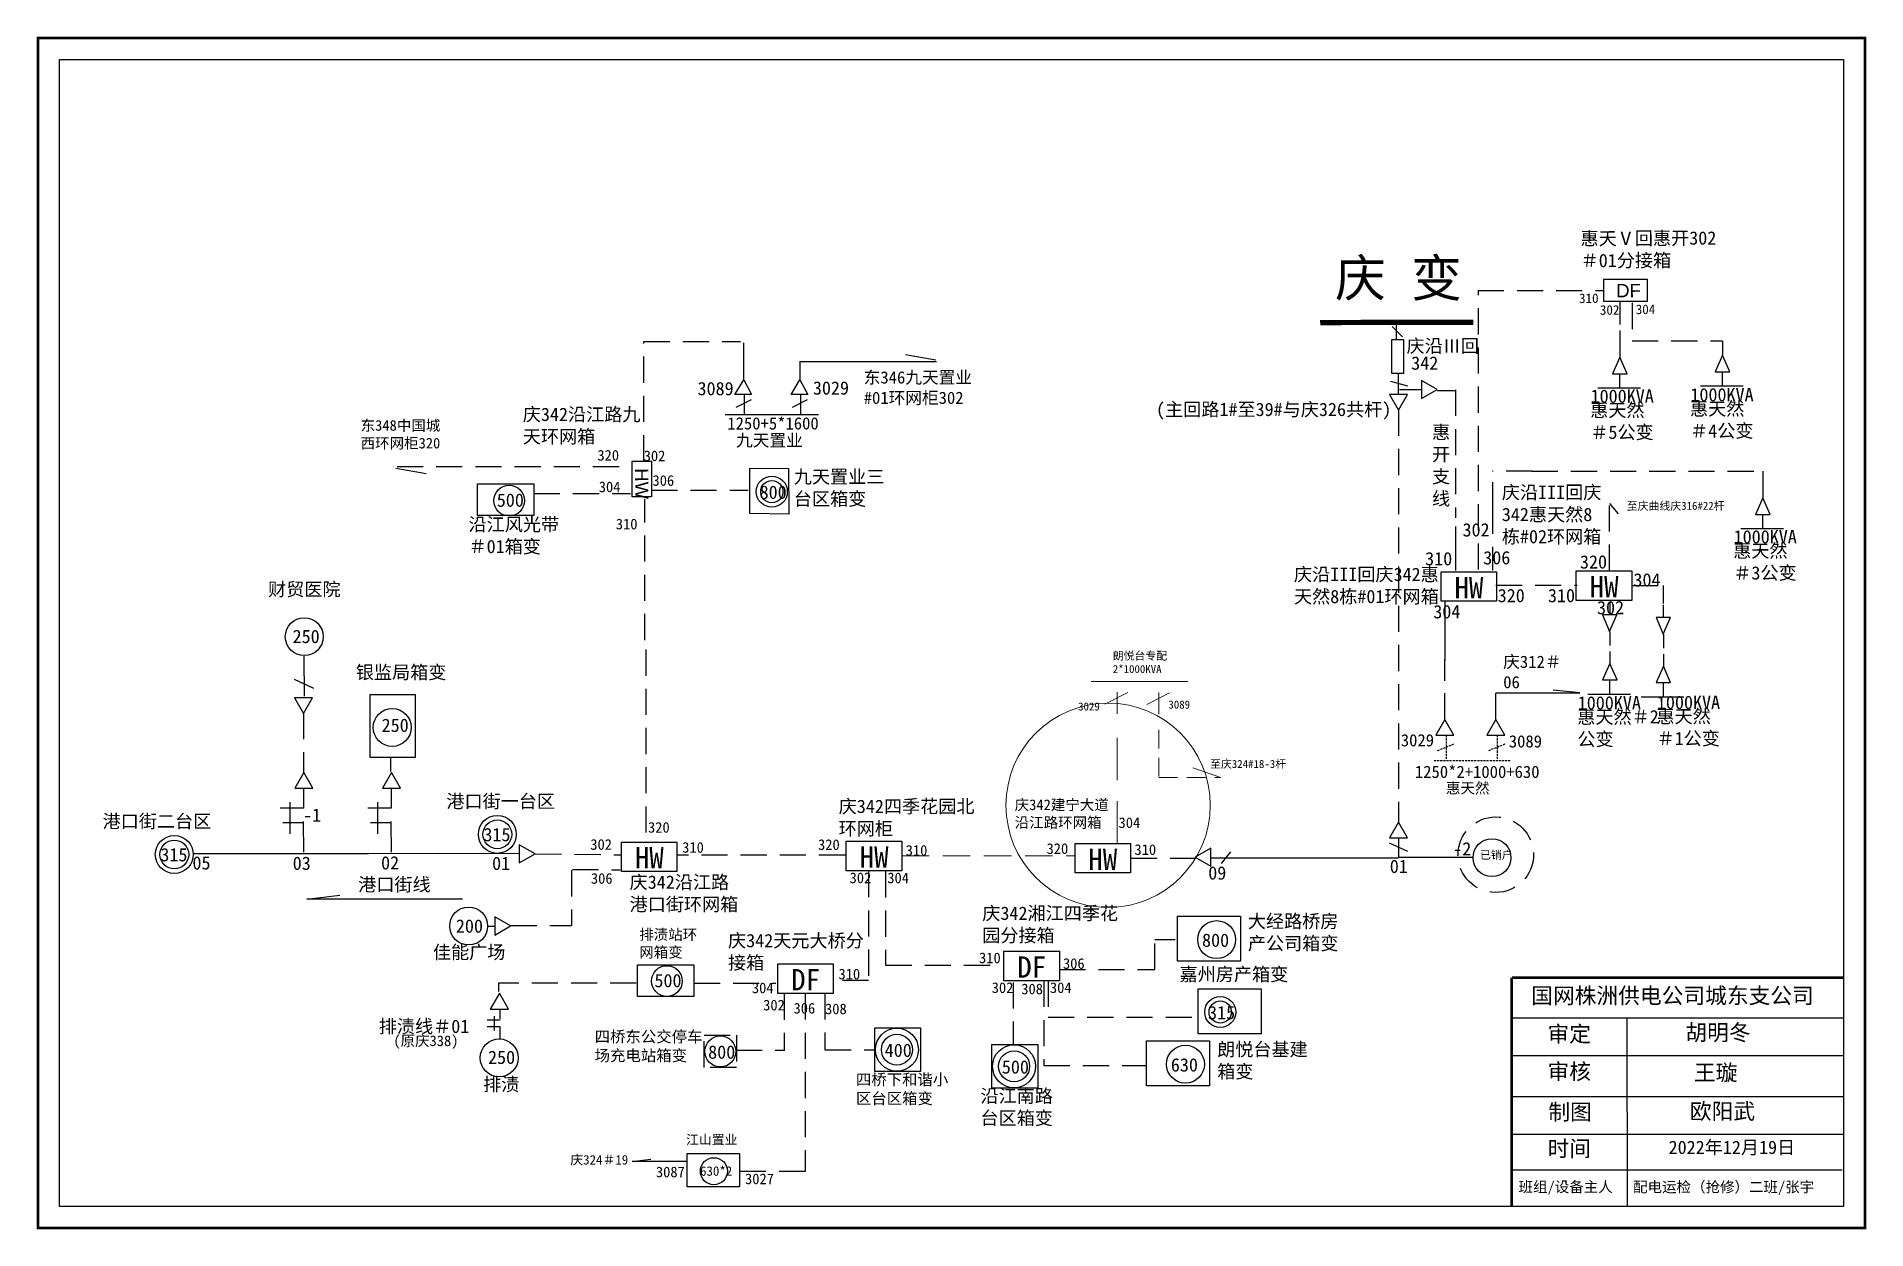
# Model space of a CAD drawing. Extents: x 0 to 344, y 0 to 224.
import ezdxf

# ---------------------------------------------------------------- set-up
doc = ezdxf.new("R2010")
doc.units = 0
doc.header["$LTSCALE"] = 0.774411
for name, pattern in [('ACAD_ISO02W100', [15, 12, -3]), ('DASHED2', [9.525, 6.35, -3.175]), ('HIDDEN', [0.375, 0.25, -0.125])]:
    doc.linetypes.add(name, pattern=pattern)
doc.layers.get('0').update_dxf_attribs({"linetype": 'CONTINUOUS'})
doc.layers.add('0-RefEdit0', color=7, linetype='CONTINUOUS')
doc.layers.add('Layer2', color=1, linetype='CONTINUOUS')
doc.styles.get("Standard").update_dxf_attribs({"font": '', "height": 2.5})
doc.styles.add('仿宋_txtstyle_1.50_0_0', font='simsun.ttc', dxfattribs={"height": 1.5})
doc.styles.add('仿宋_txtstyle_150.00_0_0150', font='simsun.ttc', dxfattribs={"height": 150})
doc.styles.add('仿宋_txtstyle_2.00_0_0', font='simsun.ttc', dxfattribs={"height": 2})
doc.styles.add('仿宋_txtstyle_2.50_0_0', font='simsun.ttc', dxfattribs={"height": 2.5})
doc.styles.add('仿宋_txtstyle_200.00_0_0200', font='simsun.ttc', dxfattribs={"height": 200})
doc.styles.add('仿宋_txtstyle_3.00_0_0', font='simsun.ttc', dxfattribs={"height": 3})
doc.styles.add('字体', font='simkai_0.ttf', dxfattribs={"height": 2.5})
doc.styles.get('Standard').set_extended_font_data('SimSun')

# ---------------------------------------------------------------- blocks, each defined once
blk = doc.blocks.new('A$C65566922')
at = {"color": 7, "linetype": 'Continuous', "insert": (0.31, 3.05), "char_height": 2.5, "width": 4.7011, "attachment_point": 1}
blk.add_mtext('315', dxfattribs=at)

msp = doc.modelspace()

# ---------------------------------------------------------------- linework, layer by layer
at = {"linetype": 'DASHED2'}
for p, q in [((270.86, 176.59), (294.46, 176.59)), ((271, 124.08), (271, 176.47)), ((299.91, 174.26), (299.91, 167.12)), ((299.91, 167.12), (316.93, 167.12)), ((266.63, 157.9), (266.63, 133.78)), ((255.91, 154.14), (255.91, 76.54)), ((281.1, 142.56), (273.61, 142.56)), ((273.68, 135.6), (273.68, 142.57)), ((281.01, 142.57), (324.47, 142.57)), ((273.61, 135.71), (273.61, 123.93)), ((295.62, 123.84), (295.62, 136.53)), ((295.62, 136.53), (297.28, 134.59)), ((274.28, 121.11), (289.55, 121.11)), ((299.88, 121.1), (305.77, 121.1)), ((305.77, 121.1), (305.77, 117.67)), ((49.79, 97.07), (49.79, 85.76))]:
    msp.add_line(p, q, dxfattribs=at)
at = {"linetype": 'Continuous'}
for p, q in [((256.7, 167.84), (254.72, 169.82)), ((143.24, 163.25), (168.96, 163.25)), ((168.8, 163.45), (163.13, 164.49)), ((260.22, 157.89), (256.09, 157.89)), ((263.28, 157.8), (266.66, 157.8)), ((72.87, 142.07), (67.19, 143.11)), ((266.63, 132.17), (266.63, 123.92)), ((48, 103.42), (51.69, 101.77)), ((66.25, 86.09), (66.25, 88.72)), ((49.79, 82.85), (49.79, 79.17)), ((66.29, 82.85), (66.29, 79.17)), ((47.26, 74.33), (47.26, 80.32)), ((63.76, 74.33), (63.76, 80.32)), ((49.79, 79.17), (45.41, 79.17)), ((49.79, 76.4), (45.87, 76.4)), ((66.29, 79.17), (61.91, 79.17)), ((66.29, 76.4), (62.37, 76.4)), ((254.2, 72.65), (257.62, 71.05)), ((255.91, 73.59), (255.91, 69.92)), ((62.02, 70.6), (29, 70.6)), ((269.94, 69.91), (255.84, 69.9)), ((84.45, 56.97), (85.77, 56.97)), ((277.28, 39.74), (339.65, 39.74)), ((298.93, 39.74), (298.95, 4.2)), ((277.28, 32.64), (339.65, 32.64)), ((277.28, 24.89), (339.65, 24.89)), ((277.28, 17.79), (339.65, 17.79)), ((277.09, 11.14), (339.45, 11.14))]:
    msp.add_line(p, q, dxfattribs=at)
at = {"linetype": 'ACAD_ISO02W100'}
msp.add_line((255.56, 167.34), (255.56, 170.43), dxfattribs=at)
at = {"color": 7, "linetype": 'DASHED2'}
for p, q in [((113.83, 144.47), (113.83, 167)), ((113.83, 167), (132.06, 166.98)), ((67.39, 143.49), (111.3, 143.48)), ((93.14, 138.4), (111.37, 138.39)), ((115.27, 139.02), (133.5, 139.01)), ((114.05, 110.81), (114.05, 137.31)), ((114.23, 109.01), (114.23, 72.8)), ((93.44, 70.57), (109.65, 70.38)), ((100.42, 67.61), (109.37, 67.59)), ((88.81, 57.1), (100.26, 57.09))]:
    msp.add_line(p, q, dxfattribs=at)
at = {"color": 0, "linetype": 'Continuous'}
for p, q in [((297.61, 164.04), (296.23, 160.93)), ((298.96, 160.93), (297.61, 164.04)), ((316.94, 164.4), (315.56, 161.3)), ((318.29, 161.29), (316.94, 164.4)), ((131.01, 157.02), (132.65, 159.75)), ((132.65, 159.75), (134.14, 157.01)), ((141.6, 157.02), (143.24, 159.75)), ((143.24, 159.75), (144.73, 157.01)), ((257.66, 158.61), (254.5, 159.49)), ((255.92, 156.98), (255.92, 160.91)), ((296.23, 160.93), (298.96, 160.93)), ((315.56, 161.3), (318.29, 161.29)), ((134.11, 157.03), (131.01, 157.02)), ((144.7, 157.03), (141.6, 157.02)), ((324.54, 137.57), (323.15, 134.46)), ((323.15, 134.46), (325.89, 134.46)), ((325.89, 134.46), (324.54, 137.57)), ((294.33, 115.53), (295.68, 112.42)), ((297.06, 115.53), (294.33, 115.53)), ((295.68, 112.42), (297.06, 115.53)), ((304.42, 115.03), (305.76, 111.92)), ((307.15, 115.03), (304.42, 115.03)), ((305.76, 111.92), (307.15, 115.03)), ((264.58, 107.14), (264.58, 103.15)), ((295.73, 106.41), (294.35, 103.3)), ((297.08, 103.3), (295.73, 106.41)), ((305.81, 105.91), (304.43, 102.8)), ((307.16, 102.8), (305.81, 105.91)), ((264.58, 100.82), (264.58, 95.87)), ((274.2, 100.82), (274.2, 95.87)), ((294.35, 103.3), (297.08, 103.3)), ((304.43, 102.8), (307.16, 102.8)), ((224.27, 70.93), (222.53, 68.76)), ((50.42, 62.05), (56.64, 62.8)), ((79.71, 62.05), (50.42, 62.05)), ((84.35, 39.33), (86.82, 39.33)), ((86.82, 38.03), (84.35, 38.03)), ((85.65, 40.04), (85.65, 37.31)), ((86.72, 41.28), (86.72, 39.52)), ((111.64, 12.7), (115.18, 13.11)), ((122.04, 12.7), (111.64, 12.7))]:
    msp.add_line(p, q, dxfattribs=at)
at = {"color": 0, "linetype": 'DASHED2'}
for p, q in [((134.04, 156.02), (131.18, 154.59)), ((132.74, 157.07), (132.74, 153.29)), ((144.63, 156.02), (141.77, 154.59)), ((143.33, 157.07), (143.33, 153.29)), ((151.74, 70.3), (120.08, 70.3)), ((205.56, 69.78), (217.77, 69.78)), ((100.26, 67.49), (100.26, 57.09)), ((156.18, 67.31), (156.18, 46.74)), ((159.37, 67.28), (159.37, 49.63)), ((210.04, 48.79), (210.04, 54.46)), ((210.04, 54.46), (213.86, 54.46)), ((159.37, 49.63), (181.49, 49.63)), ((192.06, 48.79), (210.04, 48.79)), ((112.44, 46.23), (86.47, 46.23)), ((86.47, 46.23), (86.47, 44.65)), ((123.29, 46.26), (138.69, 46.26)), ((156.18, 46.74), (149.7, 46.74)), ((183.4, 46.39), (183.4, 34.68)), ((189.14, 46.67), (189.14, 30.77)), ((189.97, 46.7), (189.97, 39.86)), ((140.26, 44.26), (140.26, 33.63)), ((144.23, 44.29), (144.23, 10.81)), ((147.95, 44.3), (147.95, 33.67)), ((86.76, 38.01), (86.76, 35.67)), ((189.97, 39.86), (218.04, 39.86)), ((131.21, 33.61), (140.4, 33.61)), ((147.96, 33.69), (157.15, 33.69)), ((189.14, 30.77), (208.36, 30.77)), ((144.23, 10.81), (131.8, 10.81))]:
    msp.add_line(p, q, dxfattribs=at)
for p, q in [((264.63, 118.03), (264.63, 106.94)), ((49.75, 85.7), (49.75, 85.7)), ((66.25, 85.7), (66.25, 85.7)), ((49.75, 76.69), (49.79, 70.91)), ((66.25, 76.69), (66.29, 70.91)), ((75.32, 70.6), (62.02, 70.62)), ((90.43, 70.61), (75.32, 70.6))]:
    msp.add_line(p, q)
at = {"color": 7}
for p, q in [((49.82, 107.79), (49.91, 100.24)), ((49.75, 74.12), (49.75, 74.12)), ((66.25, 74.12), (66.25, 74.12))]:
    msp.add_line(p, q, dxfattribs=at)
at = {"color": 7, "linetype": 'Continuous', "lineweight": 0, "ltscale": 0.833215}
msp.add_line((198.1, 102.99), (216.25, 102.99), dxfattribs=at)
at = {"color": 7, "linetype": 'Continuous', "lineweight": 0, "ltscale": 0.257165}
for p, q in [((200.67, 98.77), (204.96, 100.93)), ((208.53, 98.69), (212.83, 100.85))]:
    msp.add_line(p, q, dxfattribs=at)
at = {"color": 7, "linetype": 'DASHED2', "lineweight": 0, "ltscale": 0.833215}
for p, q in [((202.95, 96.91), (202.95, 102.94)), ((210.81, 96.83), (210.81, 102.86))]:
    msp.add_line(p, q, dxfattribs=at)
at = {"color": 7, "linetype": 'DASHED2', "lineweight": 0, "ltscale": 1.61977}
msp.add_line((202.94, 72.52), (202.94, 94.22), dxfattribs=at)
at = {"color": 7, "linetype": 'DASHED2', "lineweight": 0, "ltscale": 0.714347}
for p, q in [((210.81, 93.91), (210.81, 84.93)), ((210.81, 84.93), (222.47, 84.93))]:
    msp.add_line(p, q, dxfattribs=at)
at = {"color": 0, "linetype": 'HIDDEN', "ltscale": 2}
for p, q in [((263.3, 90.03), (266.5, 91.31)), ((264.9, 92.9), (264.9, 88.27)), ((272.92, 90.03), (276.12, 91.31)), ((274.52, 92.9), (274.52, 88.27)), ((262.64, 88.14), (277.02, 88.14))]:
    msp.add_line(p, q, dxfattribs=at)
at = {"color": 7, "linetype": 'Continuous', "lineweight": 0, "ltscale": 0.714347}
msp.add_line((222.47, 84.93), (217.18, 86.79), dxfattribs=at)
at = {"color": 7, "linetype": 'DASHED2', "lineweight": 0, "ltscale": 1.049611}
msp.add_line((162.4, 70.17), (195.03, 70.17), dxfattribs=at)
at = {"linetype": 'Continuous', "const_width": 0.5}
msp.add_lwpolyline([(-0.21, 224.12), (343.76, 224.12), (343.76, 0.15), (-0.21, 0.15)], close=True, dxfattribs=at)
at = {"linetype": 'Continuous'}
for points in [[(3.83, 220.07), (339.72, 220.07), (339.72, 4.2), (3.83, 4.2)], [(111.63, 144.48), (115.27, 144.48), (115.27, 137.76), (111.63, 137.76)], [(82.54, 140.23), (93.14, 140.23), (93.14, 134.27), (82.54, 134.27)], [(62.34, 88.72), (62.34, 100.57), (70.82, 100.57), (70.82, 88.72)]]:
    msp.add_lwpolyline(points, close=True, dxfattribs=at)
for points, const_width in [([(270.01, 170.59), (241.18, 170.56)], 1), ([(277.24, 47.25), (277.21, 4.2)], 0.5), ([(277.28, 47.25), (339.65, 47.25)], 0.5)]:
    msp.add_lwpolyline(points, dxfattribs=dict(at, const_width=const_width))
at = {"linetype": 'ACAD_ISO02W100'}
msp.add_lwpolyline([(256.89, 160.94), (254.68, 160.94), (254.68, 167.34), (256.89, 167.34)], close=True, dxfattribs=at)
for points in [[(263.21, 157.95), (260.26, 159.65), (260.26, 156.24)], [(255.93, 154.05), (257.64, 157), (254.23, 157)], [(49.79, 97.01), (51.49, 99.96), (48.08, 99.96)], [(49.84, 85.86), (48.13, 82.91), (51.55, 82.91)], [(66.34, 85.86), (64.64, 82.91), (68.05, 82.91)], [(255.92, 76.56), (254.21, 73.6), (257.62, 73.6)], [(93.37, 70.6), (90.41, 72.3), (90.41, 68.89)], [(88.73, 57.01), (85.78, 58.71), (85.78, 55.3)], [(157.34, 37.82), (165.95, 37.82), (165.95, 29.62), (157.34, 29.62)], [(179.38, 34.69), (188, 34.69), (188, 26.49), (179.38, 26.49)]]:
    msp.add_lwpolyline(points, close=True)
at = {"color": 0, "linetype": 'Continuous'}
for points in [[(133.79, 143.13), (141.1, 143.08), (141.15, 134.51), (133.79, 134.65)], [(214.35, 58.82), (226.2, 58.82), (226.2, 50.35), (214.35, 50.35)], [(112.68, 49.67), (123.28, 49.67), (123.28, 43.71), (112.68, 43.71)], [(218.21, 45.2), (230.06, 45.2), (230.06, 36.73), (218.21, 36.73)], [(208.49, 35.37), (220.34, 35.37), (220.34, 26.89), (208.49, 26.89)], [(122, 14.16), (131.89, 14.16), (131.89, 7.91), (122, 7.91)]]:
    msp.add_lwpolyline(points, close=True, dxfattribs=at)
at = {"color": 0}
for points in [[(263.94, 123.64), (274.37, 123.64), (274.37, 118.1), (263.94, 118.1)], [(289.4, 123.82), (299.83, 123.82), (299.83, 118.27), (289.4, 118.27)], [(264.64, 95.84), (262.94, 92.88), (266.35, 92.88)], [(274.26, 95.84), (272.55, 92.88), (275.97, 92.88)], [(109.65, 72.8), (120.08, 72.8), (120.08, 67.25), (109.65, 67.25)], [(151.97, 72.94), (162.4, 72.94), (162.4, 67.4), (151.97, 67.4)], [(195.03, 72.52), (205.46, 72.52), (205.46, 66.97), (195.03, 66.97)], [(217.63, 69.94), (220.58, 68.24), (220.58, 71.65)], [(181.65, 52.23), (192.08, 52.23), (192.08, 46.68), (181.65, 46.68)], [(139.08, 49.86), (149.51, 49.86), (149.51, 44.31), (139.08, 44.31)], [(86.66, 44.36), (84.93, 41.36), (88.39, 41.36)]]:
    msp.add_lwpolyline(points, close=True, dxfattribs=at)
at = {"color": 0, "linetype": 'DASHED2'}
msp.add_lwpolyline([(125.22, 36.43), (131.27, 36.43), (131.27, 30.38), (125.22, 30.38)], close=True, dxfattribs=at)
at = {"color": 0, "linetype": 'Continuous'}
for centre, radius in [((137.95, 138.73), 2.92), ((137.95, 138.73), 2.1), ((221.69, 54.43), 3.57), ((118.19, 46.64), 2.89), ((222.37, 40.81), 2.92), ((222.37, 40.81), 2.1), ((86.63, 32.17), 3.57), ((128.26, 33.39), 2.92), ((161.5, 33.72), 4.04), ((161.5, 33.72), 2.92), ((183.55, 30.59), 4.04), ((215.82, 30.98), 3.57), ((183.55, 30.59), 2.92), ((127.04, 10.85), 2.54)]:
    msp.add_circle(centre, radius, dxfattribs=at)
at = {"linetype": 'Continuous'}
for centre, radius in [((88.5, 137.05), 2.89), ((49.93, 111.44), 3.57), ((66.49, 94.36), 3.57), ((86.27, 74.24), 3.57), ((86.27, 74.24), 2.71), ((25.46, 70.45), 3.57), ((25.46, 70.45), 2.71), ((273.53, 69.85), 3.57), ((80.88, 56.99), 3.57)]:
    msp.add_circle(centre, radius, dxfattribs=at)
at = {"color": 12, "linetype": 'Continuous', "lineweight": 0, "ltscale": 1.02073, "true_color": 0xc00000}
msp.add_circle((201.26, 79.71), 19.23, dxfattribs=at)
at = {"color": 1, "linetype": 'DASHED2'}
msp.add_circle((274.24, 70.41), 7.11, dxfattribs=at)
at = {"layer": '0-RefEdit0', "color": 0, "ltscale": 2}
for p, q in [((297.59, 174.51), (297.59, 170.21)), ((297.59, 169.05), (297.59, 163.95)), ((132.63, 166.73), (132.63, 159.81)), ((316.92, 167.06), (316.92, 164.31)), ((143.22, 163.27), (143.22, 159.81)), ((297.59, 158.23), (297.59, 160.93)), ((312.77, 158.62), (320.79, 158.62)), ((316.92, 158.59), (316.93, 161.29)), ((293.44, 158.25), (301.46, 158.25)), ((129.17, 153.27), (146.74, 153.27)), ((324.52, 142.57), (324.52, 137.48)), ((324.52, 131.76), (324.52, 134.46)), ((320.37, 131.78), (328.39, 131.78)), ((295.7, 117.92), (295.7, 115.53)), ((305.78, 117.43), (305.78, 115.03)), ((295.71, 112.37), (295.71, 109.77)), ((305.79, 111.87), (305.79, 109.27)), ((295.71, 108.64), (295.71, 106.32)), ((305.79, 108.14), (305.79, 105.82)), ((274.22, 100.86), (290.04, 100.86)), ((290.04, 100.86), (285.06, 101.4)), ((291.56, 100.63), (299.58, 100.63)), ((295.71, 100.6), (295.71, 103.3)), ((301.64, 100.13), (309.66, 100.13)), ((305.79, 100.1), (305.79, 102.8))]:
    msp.add_line(p, q, dxfattribs=at)
at = {"layer": '0-RefEdit0', "color": 0, "linetype": 'ByBlock', "ltscale": 2}
msp.add_lwpolyline([(294.56, 178.69), (302.72, 178.69), (302.72, 174.5), (294.56, 174.5)], close=True, dxfattribs=at)
at = {"layer": 'Layer2', "color": 0, "linetype": 'Continuous'}
for p, q in [((217.59, 69.84), (217.71, 69.84)), ((220.59, 69.84), (255.85, 69.85))]:
    msp.add_line(p, q, dxfattribs=at)

# ---------------------------------------------------------------- block references
at = {"color": 7, "linetype": 'Continuous'}
for p in [(83.34, 72.4), (22.52, 68.61)]:
    msp.add_blockref('A$C65566922', p, dxfattribs=at)

# ---------------------------------------------------------------- texts
at = {"color": 0}
for s, p in [('09', (220.11, 65.73)), ('排渍线＃01', (63.96, 36.87))]:
    msp.add_text(s, height=2.5, dxfattribs=at).set_placement(p)
at = {"color": 0, "linetype": 'Continuous', "attachment_point": 1}
for s, insert, char_height, width, rotation in [('惠天Ⅴ回惠开302＃01分接箱', (290.19, 187.63), 2.5, 26.1106, 0.234), ('{\\fKaiTi_GB2312|b0|i0|c134|p49;310}', (289.91, 176.02), 1.8, 26.1106, 0.234), ('{\\fArial|b0|i0|c0|p32;DF}', (296.9, 177.81), 2.5, 26.1106, 0.234), ('{\\fKaiTi_GB2312|b0|i0|c134|p49;302}', (293.84, 173.82), 1.8, 26.1106, 0.234), ('{\\fKaiTi_GB2312|b0|i0|c134|p49;304}', (300.59, 173.94), 1.8, 26.1106, 0.234), ('惠天然＃5公变', (292.01, 155.31), 2.5, 12.7033, 0.234), ('1000KVA', (292.08, 157.94), 2.5, 5.6554, 0.234), ('惠天然＃4公变', (310.8, 155.57), 2.5, 12.7033, 0.234), ('1000KVA', (310.87, 158.21), 2.5, 5.6554, 0.234), ('{\\fArial|b0|i0|c0|p32;HW}', (114.71, 143.14), 2.5, 26.1106, 270.234), ('至庆曲线庆316#22杆', (298.91, 136.77), 1.5, 17.7173, 0.234), ('1000KVA', (319.01, 131.47), 2.5, 5.6554, 0.234), ('惠天然＃3公变', (318.93, 128.84), 2.5, 12.7033, 0.234), ('1000KVA', (289.66, 100.22), 2.5, 5.6554, 0.234), ('1000KVA', (304.56, 100.31), 2.5, 5.6554, 0.234), ('惠天然＃2公变', (289.58, 97.57), 2.5, 15.5057, 0.234), ('惠天然＃1公变', (304.48, 97.68), 2.5, 12.7033, 0.234)]:
    msp.add_mtext(s, dxfattribs=dict(at, insert=insert, char_height=char_height, width=width, rotation=rotation))
at = {"linetype": 'Continuous', "attachment_point": 1}
for s, insert, char_height, width, style in [('庆 变', (243.99, 182.45), 7, 27.4955, '字体'), ('庆沿Ⅲ回', (257.44, 167.42), 2.5, 14.4304, '字体'), ('(主回路1#至39#与庆326共杆)', (210.28, 155.46), 2.5, 51.8657, '字体'), ('惠\\P开\\P支\\P线', (262.24, 151.18), 2.5, 51.8657, '字体'), ('{\\H0.8333x;九天置业三台区箱变}', (142.09, 142.8), 3, 17.7282, '字体'), ('500', (86.17, 138.39), 2.5, 8.9697, '字体'), ('{\\fSimSun|b0|i0|c134|p2;庆沿III回庆342惠天然8栋#02环网箱}', (275.38, 139.86), 2.5, 19.573, '字体'), ('{\\H0.8333x;沿江风光带＃01箱变}', (80.85, 133.83), 3, 17.7282, '字体'), ('{\\fSimSun|b0|i0|c134|p2;庆沿III回庆342惠天然8栋#01环网箱}', (236.25, 124.42), 2.5, 28.1169, '字体'), ('银监局箱变', (59.64, 106), 2.5, 21.8376, '字体'), ('国网株洲供电公司城东支公司', (280.92, 45.4), 3, 82.0179, '仿宋_txtstyle_3.00_0_0'), ('审定', (283.98, 38.19), 3, 23.4615, '字体'), ('胡明冬', (309.95, 38.46), 3, 23.4615, '仿宋_txtstyle_3.00_0_0'), ('审核', (283.98, 31.12), 3, 23.4615, '字体'), ('{\\fSimSun|b0|i0|c134|p2;王璇}', (311.55, 30.92), 3, 33.0539, '字体'), ('制图', (284.14, 23.5), 3, 23.4615, '字体'), ('欧阳武', (310.78, 23.64), 3, 23.4615, '仿宋_txtstyle_3.00_0_0'), ('时间', (283.98, 16.62), 3, 23.4615, '字体'), ('2022年12月19日', (306.77, 16.59), 2.5, 26.3509, '仿宋_txtstyle_2.50_0_0')]:
    msp.add_mtext(s, dxfattribs=dict(at, insert=insert, char_height=char_height, width=width, style=style))
at = {"linetype": 'Continuous', "char_height": 2.5, "attachment_point": 1}
for s, insert, width in [('342', (258.32, 164.18), 5.6554), ('-1', (49.72, 79.11), 3.8216), ('-2', (266.23, 72.77), 3.8216), ('01', (254.29, 69.47), 3.8216)]:
    msp.add_mtext(s, dxfattribs=dict(at, insert=insert, width=width))
at = {"char_height": 2.5, "attachment_point": 1}
for s, insert, width in [('3089', (123.96, 159.38), 11.2657), ('3029', (145.68, 159.49), 11.2657), ('310', (260.94, 127.37), 8.8179), ('320', (274.6, 120.43), 8.8179), ('310', (284.06, 120.43), 8.8179), ('250', (47.73, 112.74), 5.8949), ('250', (64.49, 96.02), 5.8949), ('05', (28.88, 70.12), 11.2657), ('03', (47.75, 70.06), 11.2657), ('02', (64.39, 70.13), 11.2657), ('01', (85.29, 70.04), 11.2657)]:
    msp.add_mtext(s, dxfattribs=dict(at, insert=insert, width=width))
at = {"color": 7, "char_height": 2.3, "attachment_point": 1}
for s, insert, width in [('东346九天置业#01环网柜302', (155.25, 161.38), 23.844), ('1250+5*1600', (129.57, 152.73), 14.971), ('九天置业', (131.23, 149.55), 14.971)]:
    msp.add_mtext(s, dxfattribs=dict(at, insert=insert, width=width))
at = {"color": 0, "linetype": 'Continuous', "attachment_point": 1, "style": '字体'}
for s, insert, char_height, width in [('{\\fSimSun|b0|i0|c134|p2;东}348{\\fSimSun|b0|i0|c134|p2;中国城西环网柜320}', (60.54, 152.2), 2, 17.288), ('大经路桥房产公司箱变', (227.57, 59.15), 2.5, 19.7274), ('嘉州房产箱变', (214.71, 49.17), 2.5, 21.8376), ('500', (115.85, 47.98), 2.5, 8.9697), ('{\\fSimSun|b0|i0|c134|p2;四桥东公交停车场充电站箱变}', (104.6, 37.23), 2.125, 21.6232), ('朗悦台基建箱变', (221.79, 35.03), 2.5, 19.7274), ('{\\fSimSun|b0|i0|c134|p2;四桥下和谐小区台区箱变}', (153.78, 29.16), 2.125, 17.8711), ('{\\fSimSun|b0|i0|c134|p2;沿江南路台区箱变}', (177.23, 26.27), 2.5, 16.5139), ('630*2', (124.44, 11.77), 1.779, 16.1391)]:
    msp.add_mtext(s, dxfattribs=dict(at, insert=insert, char_height=char_height, width=width))
at = {"char_height": 2.5, "attachment_point": 1, "style": '字体'}
for s, insert, width in [('{\\fSimSun|b0|i0|c134|p2;庆}342{\\fSimSun|b0|i0|c134|p2;沿江路九天环网箱}', (91.07, 154.53), 23.1571), ('财贸医院', (43.12, 121.61), 14.6454), ('港口街一台区', (76.68, 81.72), 31.5697), ('港口街二台区', (11.96, 77.96), 26.6727), ('佳能广场', (74.15, 53.33), 17.3289)]:
    msp.add_mtext(s, dxfattribs=dict(at, insert=insert, width=width))
at = {"color": 0, "attachment_point": 1, "style": '字体'}
for s, insert, char_height, width in [('320', (105.11, 146.58), 2, 27.7288), ('302', (113.83, 146.47), 2, 27.7288), ('306', (115.49, 141.84), 2, 27.7288), ('304', (105.37, 140.63), 2, 27.7288), ('310', (108.58, 133.64), 2, 27.7288), ('{\\fFangSong_GB2312|b0|i0|c134|p49;HW}', (266.46, 122.68), 4, 27.7288), ('{\\fFangSong_GB2312|b0|i0|c134|p49;HW}', (291.91, 122.85), 4, 27.7288), ('庆342四季花园北环网柜', (150.54, 80.76), 2.5, 27.7288), ('320', (114.64, 76.56), 2, 27.7288), ('304', (203.22, 77.44), 2, 27.7288), ('302', (103.78, 73.34), 2, 27.7288), ('310', (121.08, 72.78), 2, 27.7288), ('320', (146.65, 73.31), 2, 27.7288), ('320', (189.67, 72.56), 2, 27.7288), ('310', (206.22, 72.37), 2, 27.7288), ('{\\fFangSong_GB2312|b0|i0|c134|p49;HW}', (112.16, 71.84), 4, 27.7288), ('{\\fFangSong_GB2312|b0|i0|c134|p49;HW}', (154.49, 71.98), 4, 27.7288), ('310', (163.15, 72.23), 2, 27.7288), ('{\\fFangSong_GB2312|b0|i0|c134|p49;HW}', (197.54, 71.55), 4, 27.7288), ('306', (103.89, 66.95), 2, 27.7288), ('{\\fSimSun|b0|i0|c134|p2;庆}342{\\fSimSun|b0|i0|c134|p2;沿江路港口街环网箱}', (111.17, 66.5), 2.5, 21.4252), ('302', (152.59, 67.05), 2, 27.7288), ('304', (159.69, 67.05), 2, 27.7288), ('庆342湘江四季花园分接箱', (177.57, 60.65), 2.5, 27.7288), ('{\\fSimSun|b0|i0|c134|p2;排渍站环网箱变}', (112.99, 56.4), 2, 11.6855), ('庆342天元大桥分接箱', (129.71, 55.5), 2.5, 27.7288), ('310', (176.96, 52), 2, 27.7288), ('{\\fFangSong_GB2312|b0|i0|c134|p49;DF}', (141.59, 48.89), 4, 27.7288), ('{\\fSimSun|b0|i0|c134|p2;310}', (150.5, 48.96), 2, 27.7288), ('{\\fFangSong_GB2312|b0|i0|c134|p49;DF}', (184.16, 51.27), 4, 27.7288), ('306', (192.76, 50.93), 2, 27.7288), ('{\\fSimSun|b0|i0|c134|p2;304}', (134.2, 46.35), 2, 27.7288), ('302', (179.35, 46.39), 2, 27.7288), ('{\\C256;308}', (184.91, 46.15), 2, 27.7288), ('304', (190.3, 46.39), 2, 27.7288), ('{\\fSimSun|b0|i0|c134|p2;302}', (136.32, 43.11), 2, 27.7288), ('{\\fSimSun|b0|i0|c134|p2;306}', (142.04, 42.52), 2, 27.7288), ('{\\fSimSun|b0|i0|c134|p2;308}', (147.97, 42.39), 2, 27.7288), ('(原庆338)', (66.7, 36.4), 2, 27.7288), ('排渍', (83.61, 28.47), 2.5, 16.4292), ('江山置业', (121.79, 17.67), 1.779, 11.6912), ('庆324＃19', (100.01, 13.89), 1.779, 11.6912), ('3087', (116.13, 11.71), 2, 27.7288), ('3027', (132.91, 10.41), 2, 27.7288)]:
    msp.add_mtext(s, dxfattribs=dict(at, insert=insert, char_height=char_height, width=width))
at = {"color": 0, "attachment_point": 1}
for s, insert, char_height, width in [('800', (135.65, 139.87), 2.5, 8.8179), ('庆312＃06', (275.64, 107.87), 2.3, 11.7146), ('3029', (256.36, 93.1), 2.3, 4.9053), ('3089', (276.69, 92.89), 2.3, 4.9053), ('1250*2+1000+630', (259.01, 87.16), 2.3, 4.9053), ('{\\f\uffbfﾬￌﾣﾤ_GB2312|b0|i0|c134|p49;惠天然}', (264.87, 83.95), 2, 27.8445), ('港口街线', (60.08, 66.06), 2.5, 21.5534), ('800', (218.94, 55.57), 2.5, 8.8179), ('315', (220.07, 41.94), 2.5, 8.8179), ('800', (125.96, 34.52), 2.5, 8.8179), ('400', (159.2, 34.86), 2.5, 8.8179), ('250', (84.52, 33.53), 2.5, 4.9053), ('500', (181.25, 31.72), 2.5, 8.8179), ('630', (213.07, 32.11), 2.5, 8.8179)]:
    msp.add_mtext(s, dxfattribs=dict(at, insert=insert, char_height=char_height, width=width))
at = {"linetype": 'Continuous', "char_height": 2.5, "width": 5.6554, "attachment_point": 1, "rotation": 0.234}
for s, insert in [('302', (267.97, 132.79)), ('306', (271.87, 127.54)), ('320', (290.08, 126.75)), ('304', (300.15, 123.37)), ('304', (262.47, 117.39)), ('302', (293.29, 118.15))]:
    msp.add_mtext(s, dxfattribs=dict(at, insert=insert))
at = {"color": 7, "linetype": 'Continuous', "lineweight": 0, "ltscale": 0.714347, "char_height": 1.5, "attachment_point": 1, "style": '仿宋_txtstyle_1.50_0_0'}
for s, insert in [('朗悦台专配^M^J2*1000KVA', (202.14, 108.6)), ('3029', (195.61, 99.05)), ('3089', (212.61, 99.41))]:
    msp.add_mtext(s, dxfattribs=dict(at, insert=insert))
at = {"color": 2, "linetype": 'Continuous', "lineweight": 0, "ltscale": 0.714347, "true_color": 0xffff00, "insert": (220.46, 88.24), "char_height": 1.5, "attachment_point": 1, "style": '仿宋_txtstyle_150.00_0_0150'}
msp.add_mtext('至庆324#18-3杆', dxfattribs=at)
at = {"color": 7, "linetype": 'DASHED2', "lineweight": 0, "ltscale": 0.583117, "insert": (183.67, 80.81), "char_height": 2, "attachment_point": 1, "style": '仿宋_txtstyle_200.00_0_0200'}
msp.add_mtext('庆342建宁大道^M^J沿江路环网箱', dxfattribs=at)
at = {"color": 1, "insert": (271.28, 71.11), "char_height": 1.5, "width": 15.9043, "attachment_point": 1}
msp.add_mtext('已销户', dxfattribs=at)
at = {"color": 7, "linetype": 'Continuous', "insert": (78.47, 58.24), "char_height": 2.5, "width": 4.7011, "attachment_point": 1}
msp.add_mtext('200', dxfattribs=at)
at = {"color": 7, "linetype": 'Continuous', "lineweight": 0, "ltscale": 1.35048, "insert": (278.53, 8.91), "char_height": 2, "attachment_point": 1, "style": '仿宋_txtstyle_2.00_0_0'}
msp.add_mtext('班组/设备主人', dxfattribs=at)
at = {"color": 7, "linetype": 'Continuous', "lineweight": 0, "ltscale": 0.416815, "insert": (300.09, 8.89), "char_height": 2, "attachment_point": 1, "style": '仿宋_txtstyle_200.00_0_0200'}
msp.add_mtext('配电运检（抢修）二班/张宇', dxfattribs=at)

doc.saveas('drawing.dxf')
